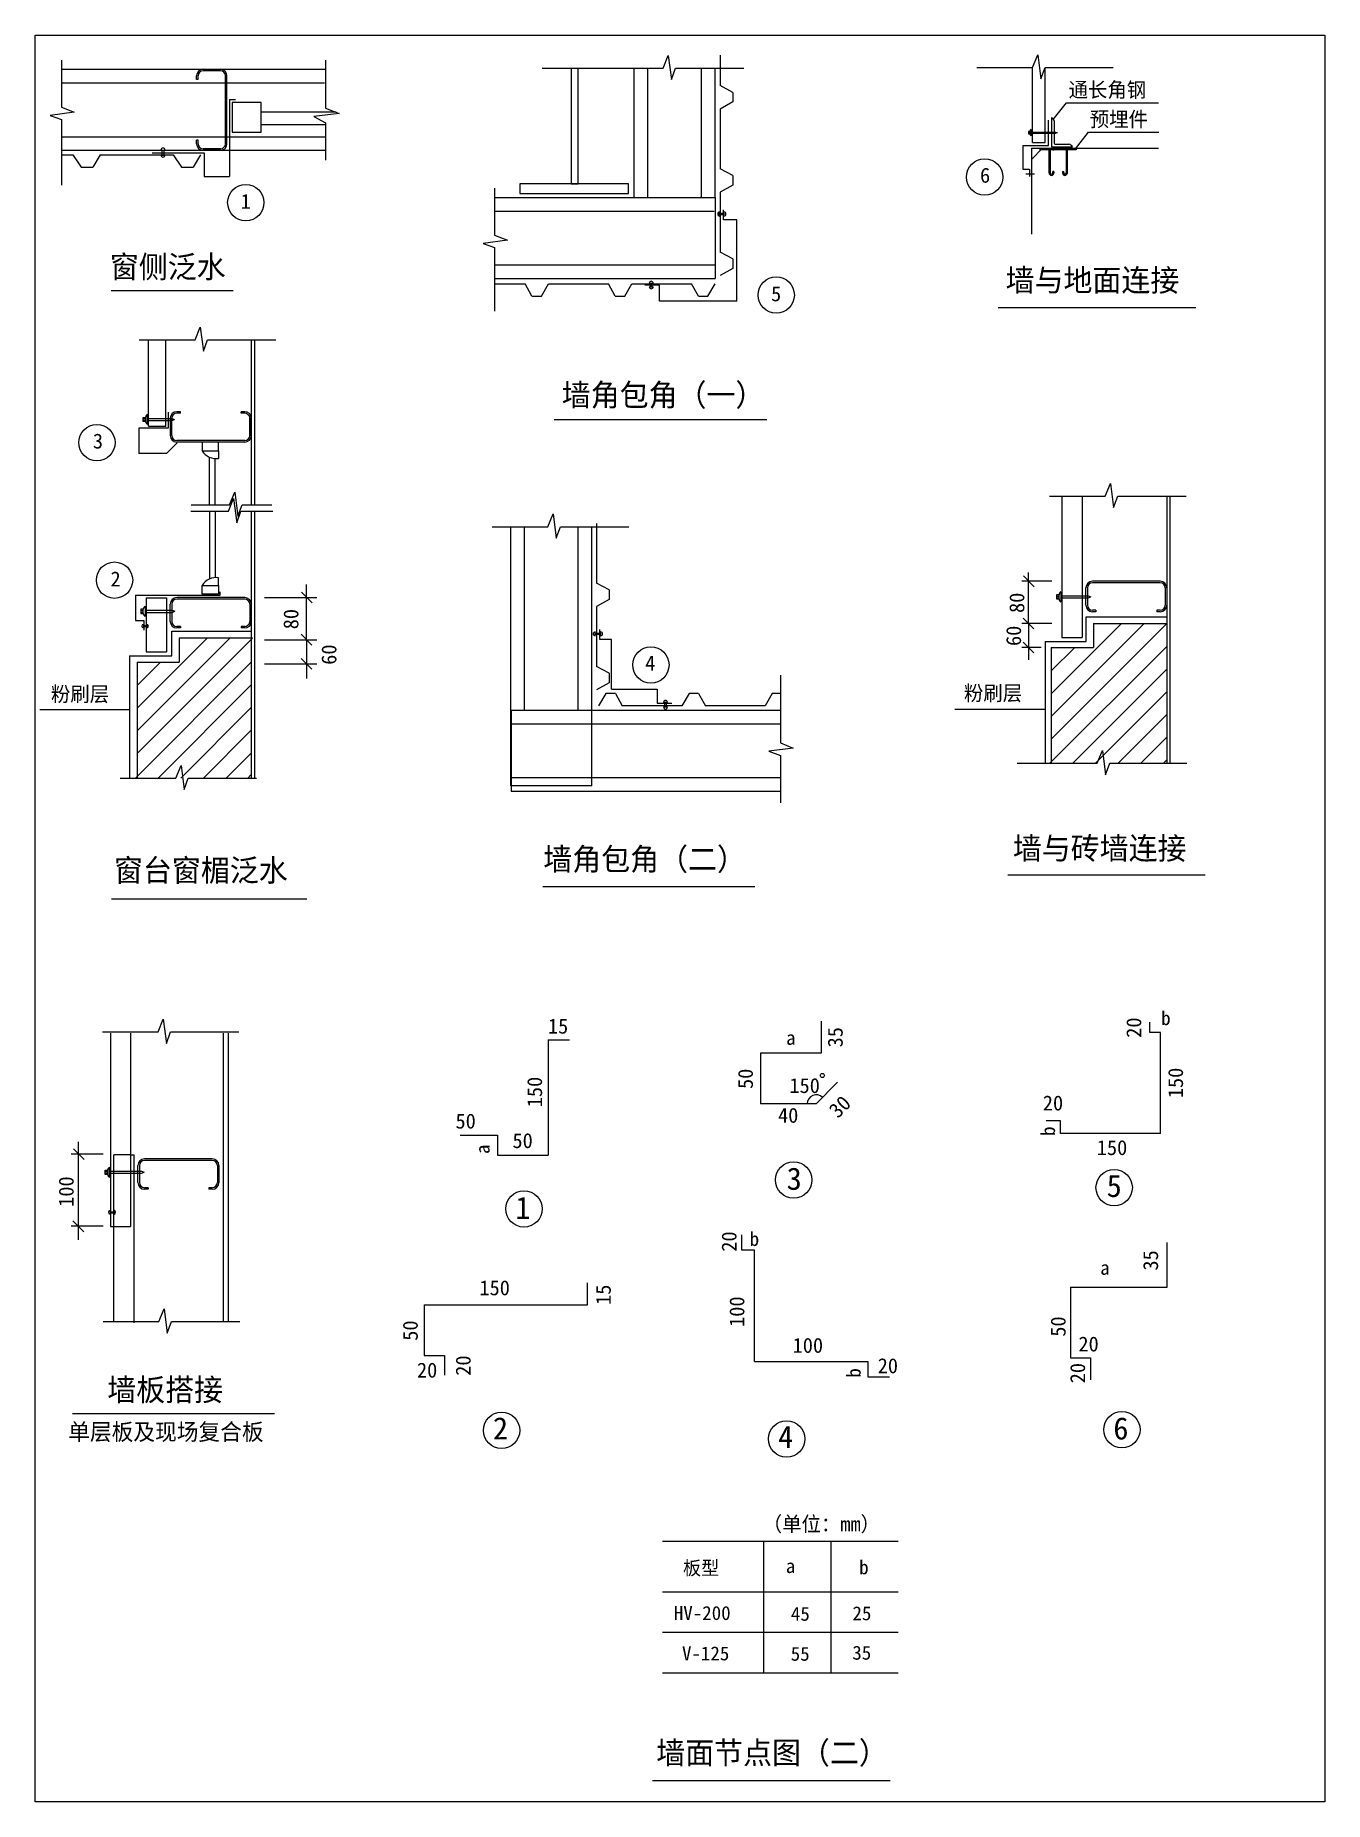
# Model space of a CAD drawing. Header units: metres. Extents: x 61278 to 63826, y 26775 to 30265.
import ezdxf

# ---------------------------------------------------------------- set-up
doc = ezdxf.new("R2010")
doc.units = ezdxf.units.M
doc.layers.add('1', color=6, linetype='Continuous')

# ---------------------------------------------------------------- blocks, each defined once
blk = doc.blocks.new('_ARCHTICK')
at = {"color": 0, "linetype": 'ByBlock'}
blk.add_lwpolyline([(-1.06, -1.11), (1.07, 1.02)], dxfattribs=at)

msp = doc.modelspace()

# ---------------------------------------------------------------- hatches: boundary and pattern name
h = msp.add_hatch()
h.set_pattern_fill('ANSI31', scale=100)
h.paths.add_polyline_path([(63497.73, 30041.9), (63351.31, 30041.9), (63351.31, 30038.81), (63333.71, 30038.81), (63333.71, 29992.93, -1), (63324.32, 29992.93), (63324.32, 29995.62), (63326.61, 29995.62), (63326.61, 29992.93, 1), (63331.41, 29992.93), (63331.41, 30038.81), (63300.03, 30038.81), (63300.03, 29992.93, 1), (63304.83, 29992.93), (63304.83, 29995.62), (63307.12, 29995.62), (63307.12, 29992.93, -1), (63297.73, 29992.93), (63297.73, 30038.81), (63280.13, 30038.81), (63280.13, 30041.9), (63246.57, 30041.9), (63246.57, 29871.92)])
h = msp.add_hatch()
h.set_pattern_fill('AR-CONC', scale=5)
h.paths.add_polyline_path([(63497.73, 30041.9), (63351.31, 30041.9), (63351.31, 30038.81), (63333.71, 30038.81), (63333.71, 29992.93, -1), (63324.32, 29992.93), (63324.32, 29995.62), (63326.61, 29995.62), (63326.61, 29992.93, 1), (63331.41, 29992.93), (63331.41, 30038.81), (63300.03, 30038.81), (63300.03, 29992.93, 1), (63304.83, 29992.93), (63304.83, 29995.62), (63307.12, 29995.62), (63307.12, 29992.93, -1), (63297.73, 29992.93), (63297.73, 30038.81), (63280.13, 30038.81), (63280.13, 30041.9), (63246.57, 30041.9), (63246.57, 29871.92)])
h = msp.add_hatch()
h.set_pattern_fill('DOTS', scale=100)
h.paths.add_polyline_path([(63514.25, 29103.15), (63514.25, 29116.41), (63355, 29116.41), (63355, 29067.36), (63273.82, 29067.36), (63273.82, 28826.2), (63282.64, 28826.2), (63285.98, 28829.55), (63285.98, 29055.4), (63369.05, 29055.4), (63369.05, 29103.15)])
h = msp.add_hatch()
h.set_pattern_fill('DOTS', scale=100)
h.paths.add_polyline_path([(61464.57, 29038.78), (61464.57, 28797.63), (61475.98, 28797.63), (61479.32, 28800.97), (61479.32, 29026.82), (61562.39, 29026.82), (61562.39, 29074.57), (61705, 29074.57), (61705, 29087.84), (61548.34, 29087.84), (61548.34, 29038.78)])

# ---------------------------------------------------------------- linework, layer by layer
for p, q in [((62518.86, 30200.03), (62529.17, 30225.14)), ((62529.17, 30225.14), (62535.35, 30177.34)), ((63248.85, 30201.49), (63259.16, 30226.61)), ((63259.16, 30226.61), (63265.34, 30178.8)), ((61330.16, 30215.96), (61330.16, 30123.24)), ((61330.16, 30197.68), (61851.4, 30197.68)), ((61851.4, 30215.96), (61851.4, 30120.97)), ((62280.12, 30200.03), (62518.86, 30200.03)), ((62461.89, 29944.68), (62461.89, 30198.39)), ((62488.83, 29944.68), (62488.83, 30198.39)), ((62535.35, 30177.34), (62543.6, 30200.03)), ((62543.6, 30200.03), (62678.43, 30200.03)), ((62594.96, 29944.68), (62594.96, 30198.39)), ((62621.89, 29944.68), (62621.89, 30198.39)), ((63138.76, 30201.49), (63248.85, 30201.49)), ((63265.34, 30178.8), (63273.59, 30201.49)), ((63273.59, 30201.49), (63408.43, 30201.49)), ((61330.16, 30170.75), (61849.41, 30170.75)), ((61330.16, 30123.24), (61355.28, 30112.93)), ((61851.4, 30120.97), (61878.78, 30110.66)), ((63289.69, 30098.42), (63315.83, 30131.79)), ((63315.83, 30131.79), (63497.62, 30131.79)), ((61355.28, 30112.93), (61307.47, 30106.75)), ((61307.47, 30106.75), (61330.16, 30098.5)), ((61330.16, 30098.5), (61330.16, 29969.15)), ((61878.78, 30110.66), (61828.71, 30104.48)), ((61828.71, 30104.48), (61851.4, 30092.12)), ((61851.4, 30092.12), (61851.4, 30018.52)), ((63246.19, 30078.65), (63246.19, 30066.56)), ((63280.41, 30047.18), (63280.41, 30097.18)), ((63286.54, 30101.86), (63286.54, 30044.89)), ((63291.54, 30096.12), (63291.54, 30051.89)), ((61330.16, 30064.62), (61851.4, 30064.62)), ((63229.61, 30047.18), (63280.41, 30047.18)), ((63229.61, 30047.18), (63229.61, 30000.67)), ((63240.99, 30075.01), (63240.99, 30070.2)), ((63243.9, 30075.01), (63240.99, 30075.01)), ((63240.99, 30073.43), (63243.9, 30073.43)), ((63240.99, 30071.38), (63243.9, 30071.38)), ((63240.99, 30070.2), (63243.9, 30070.2)), ((63243.9, 30070.2), (63243.9, 30075.01)), ((63246.19, 30073.81), (63294.81, 30073.81)), ((63246.19, 30071.41), (63294.81, 30071.41)), ((63286.54, 30044.89), (63327.87, 30044.89)), ((63293.54, 30049.89), (63320.75, 30049.89)), ((63294.81, 30073.81), (63297.97, 30072.61)), ((63294.81, 30071.41), (63297.97, 30072.61)), ((63333.49, 30040.34), (63359.63, 30073.7)), ((63359.63, 30073.7), (63498.39, 30073.7)), ((61330.16, 30037.69), (61591.16, 30037.69)), ((61526.58, 30038.25), (61534.37, 30038.25)), ((61526.58, 30028.28), (61534.37, 30028.28)), ((61591.16, 30037.69), (61851.4, 30037.69)), ((63281.7, 29992.93), (63281.7, 30038.81)), ((63281.7, 30038.81), (63284, 30038.81)), ((63284, 30038.81), (63284, 29992.93)), ((63288.8, 30038.81), (63291.1, 30038.81)), ((63315.38, 30038.81), (63315.38, 29992.93)), ((63317.68, 29992.93), (63317.68, 30038.81)), ((63229.61, 30000.67), (63242.62, 30000.67)), ((63235.37, 29991.25), (63252.81, 29991.25)), ((63242.62, 30000.67), (63242.62, 29986.14)), ((63288.8, 29992.93), (63288.8, 29995.62)), ((63291.1, 29995.62), (63288.8, 29995.62)), ((63291.1, 29995.62), (63291.1, 29992.93)), ((63308.29, 29995.62), (63308.29, 29992.93)), ((63308.29, 29995.62), (63310.59, 29995.62)), ((63310.59, 29992.93), (63310.59, 29995.62)), ((62185.92, 29962.96), (62185.92, 29870.24)), ((62185.92, 29944.68), (62621.89, 29944.68)), ((62621.89, 29944.68), (62621.89, 29784.69)), ((62185.92, 29917.75), (62619.89, 29917.75)), ((62630.62, 29907.9), (62630.62, 29915.7)), ((62639.15, 29907.9), (62639.15, 29915.7)), ((62185.92, 29870.24), (62211.03, 29859.93)), ((62211.03, 29859.93), (62163.22, 29853.75)), ((62163.22, 29853.75), (62185.92, 29845.5)), ((62185.92, 29845.5), (62185.92, 29719.79)), ((62185.92, 29811.62), (62621.89, 29811.62)), ((62185.92, 29784.69), (62621.89, 29784.69)), ((62491.4, 29775.24), (62499.19, 29775.24)), ((62491.4, 29768.06), (62499.19, 29768.06)), ((61428.24, 29760.92), (61669.37, 29760.92)), ((63180.87, 29726.88), (63571.51, 29726.88)), ((61483.73, 29663.29), (61593.82, 29663.29)), ((61593.82, 29663.29), (61604.13, 29688.4)), ((61604.13, 29688.4), (61610.31, 29640.6)), ((61610.31, 29640.6), (61618.56, 29663.29)), ((61618.56, 29663.29), (61753.39, 29663.29)), ((61705, 29661.32), (61705, 29337.89)), ((61711.29, 29661.32), (61711.29, 29337.89)), ((61491.38, 29510.15), (61496.23, 29510.15)), ((61491.38, 29502.14), (61491.38, 29510.15)), ((61491.38, 29508.2), (61496.23, 29508.2)), ((61491.38, 29504.78), (61496.23, 29504.78)), ((61496.23, 29502.14), (61491.38, 29502.14)), ((61496.23, 29510.15), (61496.23, 29502.14)), ((61500.05, 29496.07), (61500.05, 29516.22)), ((61500.05, 29508.15), (61547.97, 29508.15)), ((61500.05, 29504.15), (61547.97, 29504.15)), ((61547.97, 29508.15), (61553.25, 29506.15)), ((61547.97, 29504.15), (61553.25, 29506.15)), ((62303.81, 29505.97), (62723.87, 29505.97)), ((61622.56, 29337.7), (61622.56, 29431.23)), ((61633.73, 29337.7), (61633.73, 29428.64)), ((61640.32, 29444.23), (61640.32, 29429.05)), ((61659.72, 29324.68), (61670.03, 29349.8)), ((61662.28, 29337.48), (61672.59, 29362.59)), ((61670.03, 29349.8), (61676.21, 29301.99)), ((61672.59, 29362.59), (61678.77, 29314.79)), ((63282.5, 29354.47), (63392.59, 29354.47)), ((63392.59, 29354.47), (63402.9, 29379.58)), ((63402.9, 29379.58), (63409.09, 29331.78)), ((63409.09, 29331.78), (63417.33, 29354.47)), ((63417.33, 29354.47), (63552.17, 29354.47)), ((63514.25, 29353.25), (63514.25, 28826.65)), ((63520.54, 29353.25), (63520.54, 28826.65)), ((61585.81, 29324.68), (61659.72, 29324.68)), ((61586.45, 29337.48), (61662.28, 29337.48)), ((61622.56, 29324.68), (61622.56, 29190.86)), ((61633.73, 29324.68), (61633.73, 29193.46)), ((61676.21, 29301.99), (61684.46, 29324.68)), ((61678.77, 29314.79), (61687.02, 29337.48)), ((61684.46, 29324.68), (61747.47, 29324.68)), ((61687.02, 29337.48), (61745.87, 29337.48)), ((61705, 29324.68), (61705, 28797.63)), ((61711.29, 29324.68), (61711.29, 28797.63)), ((62291.27, 29294.21), (62301.58, 29319.32)), ((62301.58, 29319.32), (62307.77, 29271.52)), ((62181.18, 29294.21), (62291.27, 29294.21)), ((62218.19, 28782.02), (62218.19, 29294.21)), ((62245.12, 28930.87), (62245.12, 29294.21)), ((62307.77, 29271.52), (62316.01, 29294.21)), ((62316.01, 29294.21), (62450.85, 29294.21)), ((62351.25, 28930.87), (62351.25, 29294.21)), ((62378.18, 28782.02), (62378.18, 29294.21)), ((61640.32, 29177.86), (61640.32, 29193.04)), ((61814.41, 29070.94), (61814.41, 29179.95)), ((63286.99, 29186.25), (63227.76, 29186.25)), ((63241.15, 29103.15), (63241.15, 29203.81)), ((61495.4, 29137.03), (61495.4, 29116.88)), ((61731.29, 29154.03), (61834.82, 29154.03)), ((63296.45, 29159.54), (63296.45, 29151.53)), ((63301.3, 29159.54), (63296.45, 29159.54)), ((63296.45, 29156.9), (63301.3, 29156.9)), ((63296.45, 29153.48), (63301.3, 29153.48)), ((63296.45, 29151.53), (63301.3, 29151.53)), ((63301.3, 29151.53), (63301.3, 29159.54)), ((63305.11, 29165.61), (63305.11, 29145.46)), ((63305.11, 29157.53), (63358.72, 29157.53)), ((63305.11, 29153.53), (63358.72, 29153.53)), ((63358.72, 29157.53), (63364, 29155.53)), ((63358.72, 29153.53), (63364, 29155.53)), ((61491.58, 29130.96), (61486.73, 29130.96)), ((61486.73, 29130.96), (61486.73, 29122.95)), ((61486.73, 29128.33), (61491.58, 29128.33)), ((61486.73, 29124.91), (61491.58, 29124.91)), ((61486.73, 29122.95), (61491.58, 29122.95)), ((61491.58, 29122.95), (61491.58, 29130.96)), ((61495.4, 29128.96), (61549.01, 29128.96)), ((61495.4, 29124.96), (61549.01, 29124.96)), ((61549.01, 29128.96), (61554.28, 29126.96)), ((61549.01, 29124.96), (61554.28, 29126.96)), ((63286.99, 29103.15), (63227.76, 29103.15)), ((63286.99, 29103.15), (63227.76, 29103.15)), ((63241.15, 29103.15), (63241.15, 29031.11)), ((63285.98, 28919.35), (63469.78, 29103.15)), ((63285.98, 28964.25), (63424.88, 29103.15)), ((63285.98, 28874.45), (63514.25, 29102.72)), ((63355, 29116.41), (63514.25, 29116.41)), ((63355, 29067.36), (63355, 29116.41)), ((61479.32, 28890.78), (61663.12, 29074.57)), ((61479.32, 28935.68), (61618.22, 29074.57)), ((61479.32, 28845.87), (61707.59, 29074.14)), ((61491.74, 29101.18), (61491.74, 29094.2)), ((61491.74, 29098.69), (61498.65, 29098.69)), ((61491.74, 29096.69), (61498.65, 29096.69)), ((61498.65, 29101.18), (61498.65, 29094.2)), ((61548.34, 29038.78), (61548.34, 29087.84)), ((61548.34, 29087.84), (61705, 29087.84)), ((61731.29, 29070.94), (61834.82, 29070.94)), ((61775.6, 29070.94), (61834.82, 29070.94)), ((61814.41, 29070.94), (61814.41, 28994.58)), ((62384.56, 29078.58), (62384.56, 29086.37)), ((62395.46, 29078.58), (62395.46, 29086.37)), ((63273.82, 29067.36), (63355, 29067.36)), ((63273.82, 29067.36), (63273.82, 28826.2)), ((61464.57, 29038.78), (61464.57, 28797.63)), ((61464.57, 29038.78), (61548.34, 29038.78)), ((63265.98, 29055.4), (63227.76, 29055.4)), ((63282.64, 28826.2), (63514.25, 29057.81)), ((63285.98, 29009.15), (63332.23, 29055.4)), ((61475.98, 28797.63), (61705, 29026.65)), ((61479.32, 28980.58), (61525.57, 29026.82)), ((61731.29, 29023.19), (61834.82, 29023.19)), ((62750.78, 29000.53), (62750.78, 28866.95)), ((63327.54, 28826.2), (63514.25, 29012.91)), ((61520.88, 28797.63), (61705, 28981.75)), ((63372.44, 28826.2), (63514.25, 28968.01)), ((61287.08, 28932.71), (61464.66, 28932.71)), ((61565.78, 28797.63), (61705, 28936.85)), ((62218.71, 28930.87), (62218.71, 28770.88)), ((62378.18, 28930.87), (62218.71, 28930.87)), ((62750.78, 28930.87), (62378.18, 28930.87)), ((62527.46, 28947.09), (62519.67, 28947.09)), ((62527.46, 28937.53), (62519.67, 28937.53)), ((63095.16, 28933.43), (63273.82, 28933.43)), ((62750.78, 28903.94), (62220.71, 28903.94)), ((63417.34, 28826.2), (63514.25, 28923.11)), ((61610.68, 28797.63), (61705, 28891.95)), ((62750.78, 28866.95), (62775.9, 28856.65)), ((63462.24, 28826.2), (63514.25, 28878.21)), ((61555.84, 28797.48), (61566.15, 28822.59)), ((61566.15, 28822.59), (61572.34, 28774.78)), ((61655.58, 28797.63), (61705, 28847.05)), ((62775.9, 28856.65), (62728.09, 28850.46)), ((62728.09, 28850.46), (62750.78, 28842.21)), ((62750.78, 28842.21), (62750.78, 28748.52)), ((63218.25, 28826.69), (63376.88, 28826.69)), ((63376.88, 28826.69), (63387.19, 28851.8)), ((63387.19, 28851.8), (63393.37, 28804)), ((63393.37, 28804), (63401.62, 28826.69)), ((63401.62, 28826.69), (63553.97, 28826.69)), ((63507.14, 28826.2), (63514.25, 28833.31)), ((61445.75, 28797.48), (61555.84, 28797.48)), ((61572.34, 28774.78), (61580.58, 28797.48)), ((61580.58, 28797.48), (61715.42, 28797.48)), ((61697.9, 28797.63), (61705, 28804.73)), ((62750.78, 28797.81), (62218.71, 28797.81)), ((62378.18, 28782.02), (62218.19, 28782.02)), ((62750.78, 28770.88), (62218.71, 28770.88)), ((62281.35, 28583.37), (62700.22, 28583.37)), ((63199.88, 28606.3), (63590.01, 28606.3)), ((61429.03, 28559.22), (61815.08, 28559.22)), ((61520.79, 28296.06), (61531.1, 28321.17)), ((61531.1, 28321.17), (61537.28, 28273.37)), ((61410.7, 28296.06), (61520.79, 28296.06)), ((61537.28, 28273.37), (61545.53, 28296.06)), ((61545.53, 28296.06), (61680.37, 28296.06)), ((61649.9, 27724.99), (61649.9, 28293.82)), ((61659.91, 27724.96), (61659.91, 28293.78)), ((61363.69, 27885.58), (61363.69, 28079.1)), ((61412.43, 28054.41), (61349.17, 28054.41)), ((61416.15, 28022.76), (61421, 28022.76)), ((61416.15, 28014.75), (61416.15, 28022.76)), ((61416.15, 28020.81), (61421, 28020.81)), ((61421, 28022.76), (61421, 28014.75)), ((61424.81, 28008.68), (61424.81, 28028.83)), ((61424.81, 28020.76), (61488.27, 28020.76)), ((61433.38, 27911.63), (61433.38, 28053.42)), ((61466.58, 28053.42), (61433.38, 28053.42)), ((61488.27, 28020.76), (61493.55, 28018.76)), ((61416.15, 28017.39), (61421, 28017.39)), ((61421, 28014.75), (61416.15, 28014.75)), ((61424.81, 28016.76), (61488.27, 28016.76)), ((61488.27, 28016.76), (61493.55, 28018.76)), ((61425.85, 27943.18), (61425.85, 27936.21)), ((61425.85, 27940.7), (61433.88, 27940.7)), ((61425.85, 27938.69), (61433.88, 27938.69)), ((61433.88, 27943.18), (61433.88, 27936.21)), ((61412.43, 27912.1), (61349.17, 27912.1)), ((61522.56, 27723.9), (61532.86, 27749.01)), ((61532.86, 27749.01), (61539.05, 27701.2)), ((61412.47, 27723.9), (61522.56, 27723.9)), ((61539.05, 27701.2), (61547.29, 27723.9)), ((61547.29, 27723.9), (61682.13, 27723.9)), ((61351.68, 27542.51), (61750.7, 27542.51)), ((62717.48, 27290.28), (62717.48, 27030.28)), ((62850.48, 27290.28), (62850.48, 27030.28)), ((62517.48, 27110.28), (62983.48, 27110.28)), ((62497.68, 26817.38), (62967.82, 26817.38))]:
    msp.add_line(p, q)
for points in [[(63826.22, 30264.85), (63826.22, 26775.45), (61278.25, 26775.45), (61278.25, 30264.85)], [(61667.43, 30073.61), (61724.83, 30073.61), (61724.83, 30131.87), (61667.43, 30131.87)], [(61529.12, 30038.25), (61532.04, 30038.25), (61532.04, 30028.28), (61529.12, 30028.28)], [(63264.1, 30041.9), (63335.29, 30041.9), (63335.29, 30038.81), (63264.1, 30038.81)], [(62235.66, 29952.67), (62450.44, 29952.67), (62450.44, 29971.54), (62235.66, 29971.54)], [(62630.62, 29910.45), (62630.62, 29913.37), (62639.15, 29913.37), (62639.15, 29910.45)], [(62493.94, 29775.24), (62496.86, 29775.24), (62496.86, 29768.06), (62493.94, 29768.06)], [(61608.03, 29461.36), (61608.03, 29444.23), (61640.32, 29444.23), (61640.32, 29461.36)], [(61608.03, 29160.74), (61608.03, 29177.86), (61640.32, 29177.86), (61640.32, 29160.74)], [(62384.56, 29081.12), (62384.56, 29084.05), (62395.46, 29084.05), (62395.46, 29081.12)], [(62524.91, 28937.53), (62521.99, 28937.53), (62521.99, 28947.09), (62524.91, 28947.09)]]:
    msp.add_lwpolyline(points, close=True)
for centre, radius in [((63154.17, 29984.96), 35.91), ((61694.24, 29934.28), 35.91), ((62742.31, 29751.77), 35.91), ((61399.94, 29460.16), 35.91), ((61434.75, 29188.53), 35.91), ((62494.65, 29021.03), 35.91), ((62833.62, 28209.99), 3.95), ((62776.82, 28003.7), 35.91), ((63410.2, 27988.42), 35.91), ((62243.85, 27946.48), 35.91), ((62199.56, 27508.89), 35.91), ((63425.43, 27510.34), 35.91), ((62762.91, 27491.92), 35.91)]:
    msp.add_circle(centre, radius)
for centre, radius, start, end in [((61610.02, 30184.69), 13, 90, 180), ((61610.02, 30184.69), 10, 90, 180), ((61644.02, 30184.69), 13, 0, 90), ((61644.02, 30184.69), 10, 0, 90), ((63247.9, 30075.04), 4, 115.31, 180.4), ((63284.63, 30095.16), 6.97, 7.98, 74.16), ((61610.02, 30050.69), 13, 180, 270), ((61610.02, 30050.69), 10, 180, 270), ((61644.02, 30050.69), 13, 270, 0), ((61644.02, 30050.69), 10, 270, 0), ((63247.9, 30070.18), 4, 179.6, 244.69), ((63293.54, 30051.89), 2, 180, 270), ((63311.29, 30028.85), 23.07, 44.05, 65.79), ((61530.48, 30038.25), 3.9, 0, 180), ((61530.48, 30028.28), 3.9, 180, 0), ((63286.4, 29992.93), 4.7, 180, 0), ((63286.4, 29992.93), 2.4, 180, 0), ((63312.99, 29992.93), 4.7, 180, 0), ((63312.99, 29992.93), 2.4, 180, 0), ((62630.62, 29911.8), 3.9, 90, 270), ((62639.15, 29911.8), 3.9, 270, 90), ((62495.29, 29775.24), 3.9, 0, 180), ((62495.29, 29768.06), 3.9, 180, 0), ((61558, 29508.36), 13, 90, 180), ((61692, 29508.36), 13, 0, 90), ((61502.89, 29510.2), 6.66, 115.31, 180.4), ((61502.89, 29502.09), 6.66, 179.6, 244.69), ((61558, 29508.36), 10, 90, 180), ((61692, 29508.36), 10, 0, 90), ((61558, 29474.36), 13, 180, 270), ((61558, 29474.36), 10, 180, 270), ((61692, 29474.36), 13, 270, 0), ((61692, 29474.36), 10, 270, 0), ((61635.08, 29459.84), 31.23, 209.98, 279.64), ((61635.08, 29162.25), 31.23, 80.36, 150.02), ((63367.25, 29173.25), 13, 90, 180), ((63367.25, 29173.25), 10, 90, 180), ((63501.25, 29173.25), 13, 0, 90), ((63501.25, 29173.25), 10, 0, 90), ((61498.24, 29131.01), 6.66, 115.31, 180.4), ((61558, 29141.03), 13, 90, 180), ((61558, 29141.03), 10, 90, 180), ((61692, 29141.03), 13, 0, 90), ((61692, 29141.03), 10, 0, 90), ((63307.96, 29159.59), 6.66, 115.31, 180.4), ((63307.96, 29151.48), 6.66, 179.6, 244.69), ((63367.25, 29139.25), 13, 180, 270), ((63367.25, 29139.25), 10, 180, 270), ((63501.25, 29139.25), 10, 270, 0), ((63501.25, 29139.25), 13, 270, 0), ((61498.24, 29122.91), 6.66, 179.6, 244.69), ((61558, 29107.03), 13, 180, 270), ((61558, 29107.03), 10, 180, 270), ((61692, 29107.03), 10, 270, 0), ((61692, 29107.03), 13, 270, 0), ((61492.3, 29097.69), 3.53, 99.11, 260.89), ((61498.09, 29097.69), 3.53, 279.11, 80.89), ((62384.56, 29082.48), 3.9, 90, 270), ((62395.46, 29082.48), 3.9, 270, 90), ((62523.56, 28947.09), 3.9, 0, 180), ((62523.56, 28937.53), 3.9, 180, 0), ((62821.36, 28154.09), 17.77, 45, 180), ((61427.66, 28022.81), 6.66, 115.31, 180.4), ((61494.02, 28032.37), 13, 90, 180), ((61494.02, 28032.37), 10, 90, 180), ((61628.02, 28032.37), 13, 0, 90), ((61628.02, 28032.37), 10, 0, 90), ((61427.66, 28014.7), 6.66, 179.6, 244.69), ((61494.02, 27998.37), 13, 180, 270), ((61494.02, 27998.37), 10, 180, 270), ((61628.02, 27998.37), 10, 270, 0), ((61628.02, 27998.37), 13, 270, 0), ((61426.41, 27939.69), 3.53, 99.11, 260.89), ((61433.32, 27939.69), 3.53, 279.11, 80.89)]:
    msp.add_arc(centre, radius, start, end)
at = {"layer": '1'}
for p, q in [((62631.63, 30225.93), (62631.63, 30165.66)), ((61597.02, 30177.69), (61597.02, 30184.69)), ((61600.02, 30177.69), (61600.02, 30184.69)), ((61610.02, 30197.69), (61644.02, 30197.69)), ((61644.02, 30194.69), (61610.02, 30194.69)), ((61654.02, 30050.69), (61654.02, 30184.69)), ((61657.02, 30050.69), (61657.02, 30184.69)), ((62337.15, 30198.75), (62337.15, 29971.54)), ((62351.31, 29971.54), (62351.31, 30198.75)), ((63248.84, 30053.19), (63248.84, 30201.5)), ((63273.84, 30053.19), (63273.84, 30201.5)), ((61600.02, 30177.69), (61597.02, 30177.69)), ((62656.38, 30152.21), (62631.63, 30165.66)), ((62656.38, 30152.21), (62656.38, 30133.36)), ((61661.67, 30138.04), (61674.01, 30138.04)), ((61661.67, 30138.04), (61661.67, 29986.21)), ((61724.83, 30113.77), (61872.88, 30113.77)), ((62656.38, 30133.36), (62631.63, 30119.2)), ((62631.63, 30119.2), (62631.63, 30001.21)), ((61724.83, 30088.81), (61851.4, 30088.81)), ((61600.02, 30057.69), (61597.02, 30057.69)), ((61597.02, 30050.69), (61597.02, 30057.69)), ((61600.02, 30050.69), (61600.02, 30057.69)), ((63248.84, 30053.19), (63273.84, 30053.19)), ((61330.16, 30028.75), (61352.61, 30028.75)), ((61352.61, 30028.75), (61369.03, 30004.5)), ((61406.46, 30028.75), (61392.15, 30004.5)), ((61406.46, 30028.75), (61550.74, 30028.75)), ((61509.24, 30032.49), (61611.67, 30032.49)), ((61550.74, 30028.75), (61567.15, 30004.5)), ((61604.59, 30028.75), (61590.27, 30004.5)), ((61644.02, 30040.69), (61610.02, 30040.69)), ((61644.02, 30037.69), (61610.02, 30037.69)), ((61611.67, 30032.49), (61611.67, 29986.21)), ((63246.57, 30041.9), (63246.57, 29871.92)), ((63246.57, 30041.9), (63497.73, 30041.9)), ((61369.03, 30004.5), (61392.15, 30004.5)), ((61567.15, 30004.5), (61590.27, 30004.5)), ((61611.67, 29986.21), (61661.67, 29986.21)), ((62656.38, 29987.75), (62631.63, 30001.21)), ((62656.38, 29987.75), (62656.38, 29968.91)), ((62337.15, 29971.54), (62351.31, 29971.54)), ((62656.38, 29968.91), (62631.63, 29954.75)), ((62631.63, 29954.75), (62631.63, 29836.75)), ((62638.25, 29900.41), (62638.25, 29920.41)), ((62664.25, 29900.41), (62638.25, 29900.41)), ((62664.25, 29739.99), (62664.25, 29900.41)), ((62656.38, 29823.29), (62631.63, 29836.75)), ((62656.38, 29804.45), (62631.63, 29790.29)), ((62656.38, 29823.29), (62656.38, 29804.45)), ((62185.92, 29774.22), (62246.18, 29774.22)), ((62259.64, 29749.47), (62246.18, 29774.22)), ((62278.48, 29749.47), (62292.64, 29774.22)), ((62292.64, 29774.22), (62410.64, 29774.22)), ((62424.1, 29749.47), (62410.64, 29774.22)), ((62442.94, 29749.47), (62457.1, 29774.22)), ((62457.1, 29774.22), (62575.1, 29774.22)), ((62511.46, 29771.02), (62483.04, 29771.02)), ((62511.46, 29739.99), (62511.46, 29771.02)), ((62588.55, 29749.47), (62575.1, 29774.22)), ((62607.4, 29749.47), (62621.56, 29774.22)), ((62259.64, 29749.47), (62278.48, 29749.47)), ((62424.1, 29749.47), (62442.94, 29749.47)), ((62664.25, 29739.99), (62511.46, 29739.99)), ((62588.55, 29749.47), (62607.4, 29749.47)), ((61501.86, 29492.82), (61501.86, 29661.32)), ((61536.24, 29492.82), (61536.24, 29661.32)), ((61541.04, 29520.58), (61541.04, 29488.89)), ((61565, 29521.36), (61558, 29521.36)), ((61565, 29518.36), (61565, 29521.36)), ((61685, 29518.36), (61685, 29521.36)), ((61692, 29521.36), (61685, 29521.36)), ((61482.64, 29488.89), (61482.64, 29438.89)), ((61541.04, 29488.89), (61482.64, 29488.89)), ((61501.86, 29492.82), (61536.24, 29492.82)), ((61545, 29508.36), (61545, 29474.36)), ((61548, 29474.36), (61548, 29508.36)), ((61565, 29518.36), (61558, 29518.36)), ((61692, 29518.36), (61685, 29518.36)), ((61702, 29474.36), (61702, 29508.36)), ((61705, 29474.36), (61705, 29508.36)), ((61537.64, 29438.89), (61558.86, 29460.1)), ((61692, 29464.36), (61558, 29464.36)), ((61692, 29461.36), (61558, 29461.36)), ((61537.64, 29438.89), (61482.64, 29438.89)), ((63306.99, 29353.25), (63306.99, 29075.3)), ((63346.99, 29353.25), (63346.99, 29075.3)), ((62387.32, 29300.73), (62387.32, 29182.74)), ((62412.07, 29169.28), (62387.32, 29182.74)), ((63354.25, 29139.25), (63354.25, 29173.25)), ((63357.25, 29173.25), (63357.25, 29139.25)), ((63501.25, 29186.25), (63367.25, 29186.25)), ((63501.25, 29183.25), (63367.25, 29183.25)), ((63511.25, 29173.25), (63511.25, 29139.25)), ((63514.25, 29173.25), (63514.25, 29139.25)), ((61475.94, 29159.14), (61475.94, 29109.14)), ((61475.94, 29159.14), (61643.36, 29159.14)), ((61497.27, 29153.75), (61497.27, 29046.72)), ((61497.27, 29153.75), (61537.27, 29153.75)), ((61537.27, 29153.75), (61537.27, 29046.72)), ((61545, 29107.03), (61545, 29141.03)), ((61548, 29141.03), (61548, 29107.03)), ((61692, 29154.03), (61558, 29154.03)), ((61692, 29151.03), (61558, 29151.03)), ((61643.36, 29159.14), (61643.36, 29165.55)), ((61702, 29141.03), (61702, 29107.03)), ((61705, 29141.03), (61705, 29107.03)), ((62412.07, 29150.44), (62387.32, 29136.27)), ((62412.07, 29169.28), (62412.07, 29150.44)), ((61475.94, 29109.14), (61492.78, 29109.14)), ((61492.78, 29109.14), (61492.78, 29089.94)), ((62387.32, 29136.27), (62387.32, 29018.28)), ((63374.25, 29129.25), (63367.25, 29129.25)), ((63374.25, 29126.25), (63367.25, 29126.25)), ((63369.05, 29103.15), (63369.05, 29055.4)), ((63369.05, 29103.15), (63514.25, 29103.15)), ((63374.25, 29129.25), (63374.25, 29126.25)), ((63501.25, 29129.25), (63494.25, 29129.25)), ((63494.25, 29129.25), (63494.25, 29126.25)), ((63501.25, 29126.25), (63494.25, 29126.25)), ((61565, 29097.03), (61558, 29097.03)), ((61565, 29094.03), (61558, 29094.03)), ((61562.39, 29074.57), (61707.59, 29074.57)), ((61562.39, 29074.57), (61562.39, 29026.82)), ((61565, 29097.03), (61565, 29094.03)), ((61692, 29097.03), (61685, 29097.03)), ((61685, 29097.03), (61685, 29094.03)), ((61692, 29094.03), (61685, 29094.03)), ((62393.71, 29071.08), (62393.71, 29091.08)), ((62416.86, 29071.08), (62393.71, 29071.08)), ((62416.86, 28973.11), (62416.86, 29071.08)), ((63306.99, 29075.3), (63346.99, 29075.3)), ((61497.27, 29046.72), (61537.27, 29046.72)), ((63285.98, 29055.4), (63369.05, 29055.4)), ((63285.98, 29055.4), (63285.98, 28826.2)), ((61479.32, 29026.82), (61479.32, 28797.63)), ((61479.32, 29026.82), (61562.39, 29026.82)), ((62412.07, 29004.82), (62387.32, 29018.28)), ((62412.07, 29004.82), (62412.07, 28985.98)), ((62412.07, 28985.98), (62387.32, 28971.82)), ((62405.61, 28964.71), (62391.45, 28939.96)), ((62424.46, 28964.71), (62405.61, 28964.71)), ((62416.86, 28973.11), (62507.39, 28973.11)), ((62424.46, 28964.71), (62437.91, 28939.96)), ((62507.39, 28973.11), (62507.39, 28945.49)), ((62570.07, 28964.71), (62555.91, 28939.96)), ((62588.92, 28964.71), (62570.07, 28964.71)), ((62588.92, 28964.71), (62602.37, 28939.96)), ((62734.53, 28964.71), (62720.37, 28939.96)), ((62750.78, 28964.71), (62734.53, 28964.71)), ((62555.91, 28939.96), (62437.91, 28939.96)), ((62507.39, 28945.49), (62535.82, 28945.49)), ((62720.37, 28939.96), (62602.37, 28939.96)), ((62831.36, 28317.47), (62831.36, 28254.09)), ((63480.37, 28295.19), (63480.37, 28315.19)), ((61426.58, 28293.74), (61426.58, 27911.63)), ((61466.58, 28293.74), (61466.58, 27911.63)), ((62291.88, 28280.47), (62291.88, 28052.29)), ((62291.88, 28280.47), (62334.04, 28280.47)), ((63501.89, 28295.19), (63480.37, 28295.19)), ((63501.89, 28095.19), (63501.89, 28295.19)), ((62711.36, 28254.09), (62711.36, 28154.09)), ((62831.36, 28254.09), (62711.36, 28254.09)), ((62821.36, 28154.09), (62863.79, 28196.52)), ((62821.36, 28154.09), (62711.36, 28154.09)), ((62117.55, 28092.29), (62191.88, 28092.29)), ((62191.88, 28092.29), (62191.88, 28052.29)), ((63304.18, 28120.19), (63275.76, 28120.19)), ((63304.18, 28095.19), (63304.18, 28120.19)), ((63501.89, 28095.19), (63304.18, 28095.19)), ((61466.58, 28053.42), (61473.38, 28053.42)), ((61473.38, 27721.16), (61473.38, 28053.42)), ((61481.02, 27998.37), (61481.02, 28032.37)), ((61484.02, 28032.37), (61484.02, 27998.37)), ((61628.02, 28045.37), (61494.02, 28045.37)), ((61628.02, 28042.37), (61494.02, 28042.37)), ((61638.02, 28032.37), (61638.02, 27998.37)), ((61641.02, 28032.37), (61641.02, 27998.37)), ((62191.88, 28052.29), (62291.88, 28052.29)), ((61501.02, 27988.37), (61494.02, 27988.37)), ((61501.02, 27985.37), (61494.02, 27985.37)), ((61501.02, 27988.37), (61501.02, 27985.37)), ((61628.02, 27988.37), (61621.02, 27988.37)), ((61621.02, 27988.37), (61621.02, 27985.37)), ((61628.02, 27985.37), (61621.02, 27985.37)), ((61426.58, 27911.63), (61466.58, 27911.63)), ((61433.38, 27724.13), (61433.38, 27911.63)), ((62674.67, 27865.08), (62674.67, 27895.08)), ((62699.46, 27865.08), (62674.67, 27865.08)), ((62699.46, 27644.69), (62699.46, 27865.08)), ((63514.78, 27791.85), (63514.78, 27879.81)), ((62369.46, 27756.69), (62369.46, 27800.11)), ((63324.19, 27791.85), (63324.19, 27652.3)), ((63324.19, 27791.85), (63514.78, 27791.85)), ((62046.98, 27756.69), (62046.98, 27656.69)), ((62046.98, 27756.69), (62369.46, 27756.69)), ((62046.98, 27656.69), (62086.98, 27656.69)), ((62086.98, 27656.69), (62086.98, 27618.3)), ((62699.46, 27644.69), (62923.74, 27644.69)), ((62923.74, 27644.69), (62923.74, 27614.69)), ((63324.19, 27652.3), (63363.22, 27652.3)), ((63363.22, 27652.3), (63363.22, 27608.71)), ((62923.74, 27614.69), (62966.38, 27614.69)), ((62517.48, 27290.28), (62983.48, 27290.28)), ((62717.48, 27290.28), (62717.48, 27030.28)), ((62517.48, 27190.28), (62983.48, 27190.28)), ((62517.48, 27030.28), (62983.48, 27030.28))]:
    msp.add_line(p, q, dxfattribs=at)

# ---------------------------------------------------------------- block references
at = {"xscale": 10, "yscale": 10, "zscale": 10}
for p, rotation in [((63241.15, 29186.25), 90), ((61814.41, 29154.03), 90), ((63241.15, 29103.15), 270), ((61814.41, 29070.94), 270), ((61814.41, 29023.19), 270), ((63241.15, 29055.4), 270), ((61363.69, 28054.41), 90), ((61363.69, 27912.1), 270)]:
    msp.add_blockref('_ARCHTICK', p, dxfattribs=dict(at, rotation=rotation))

# ---------------------------------------------------------------- texts
for s, height, p in [('通长角钢', 29.5, (63320.05, 30142.53)), ('预埋件', 29.5, (63361.97, 30084.45)), ('6', 29.5, (63145.12, 29973.71)), ('1', 29.5, (61684.1, 29922.14)), ('窗侧泛水', 44, (61425.54, 29785.58)), ('墙与地面连接', 44, (63195.66, 29759.05)), ('5', 29.5, (62732.19, 29739.47)), ('墙角包角（一）', 44, (62318.59, 29532.4)), ('3', 29.5, (61391.99, 29448.6)), ('2', 29.5, (61426.89, 29176.2)), ('4', 29.5, (62483.44, 29009.92)), ('粉刷层', 29.5, (61309.1, 28948.76)), ('粉刷层', 29.5, (63113.37, 28950.63)), ('墙与砖墙连接', 44, (63210, 28636.84)), ('墙角包角（二）', 44, (62282.05, 28615.42)), ('窗台窗楣泛水', 44, (61433.83, 28593.42)), ('b', 27.5, (63503.07, 28309.52)), ('15', 29.5, (62291.23, 28292.75)), ('a', 27.5, (62761.88, 28270.68)), ('150', 29.5, (62768.41, 28175.38)), ('20', 29.5, (63269.25, 28140.94)), ('50', 29.5, (62108.55, 28105.18)), ('40', 29.5, (62745.97, 28116.6)), ('50', 29.5, (62221.16, 28066.62)), ('150', 29.5, (63375.87, 28052.81)), ('3', 44, (62762.99, 27984.17)), ('5', 44, (63395.32, 27969.99)), ('1', 44, (62226.97, 27926.78)), ('b', 27.5, (62690, 27873.3)), ('a', 27.5, (63382.72, 27816.34)), ('150', 29.5, (62155.85, 27775.86)), ('100', 29.5, (62774.83, 27662.18)), ('20', 29.5, (63339.55, 27664.8)), ('20', 29.5, (62032.45, 27613.23)), ('20', 29.5, (62942.92, 27621.92)), ('墙板搭接', 44, (61420.42, 27567.36)), ('2', 44, (62182.54, 27490.99)), ('6', 44, (63408.6, 27490.93)), ('单层板及现场复合板', 33, (61343.31, 27489.55)), ('4', 44, (62746.05, 27474.12)), ('（单位：mm）', 29.5, (62715.7, 27309.26)), ('板型', 27.5, (62558.14, 27223.29)), ('b', 27.5, (62906.31, 27224.72)), ('a', 27.5, (62761.31, 27227.22)), ('HV-200', 27.5, (62540.07, 27134.4)), ('45', 27.5, (62771.37, 27132.81)), ('25', 27.5, (62893.05, 27133.85)), ('V-125', 27.5, (62556.18, 27054.62)), ('55', 27.5, (62771.05, 27053.85)), ('35', 27.5, (62892.73, 27055.93)), ('墙面节点图（二）', 44, (62505.25, 26850))]:
    msp.add_text(s, height=height).set_placement(p)
for s, height, rotation, p in [('80', 29.5, 90, (63232.6, 29123.74)), ('80', 29.5, 90, (61798.13, 29091.52)), ('60', 29.5, 90, (63226.24, 29058.48)), ('60', 29.5, 90, (61873.24, 29021.32)), ('35', 29.5, 90, (62873.71, 28265.55)), ('20', 29.5, 90, (63463.74, 28284.48)), ('150', 29.5, 90, (62279.73, 28147.26)), ('50', 29.5, 90, (62696.32, 28183.38)), ('150', 29.5, 90, (63546.24, 28165.26)), ('30', 29.5, 45, (62864.2, 28123.92)), ('b', 27.5, 90, (63293.3, 28090.67)), ('a', 27.5, 90, (62175.98, 28054.87)), ('100', 29.5, 90, (61354, 27950.56)), ('20', 29.5, 90, (62663.93, 27861.89)), ('35', 29.5, 90, (63496.95, 27824.61)), ('15', 29.5, 90, (62415.45, 27756.79)), ('100', 29.5, 90, (62679.38, 27713.35)), ('50', 29.5, 90, (62033.97, 27685.97)), ('50', 29.5, 90, (63314.19, 27693.99)), ('20', 29.5, 90, (62138.49, 27616.78)), ('20', 29.5, 90, (63352.7, 27601.96)), ('b', 27.5, 90, (62909.25, 27613.08))]:
    msp.add_text(s, height=height, rotation=rotation).set_placement(p)

doc.saveas('drawing.dxf')
